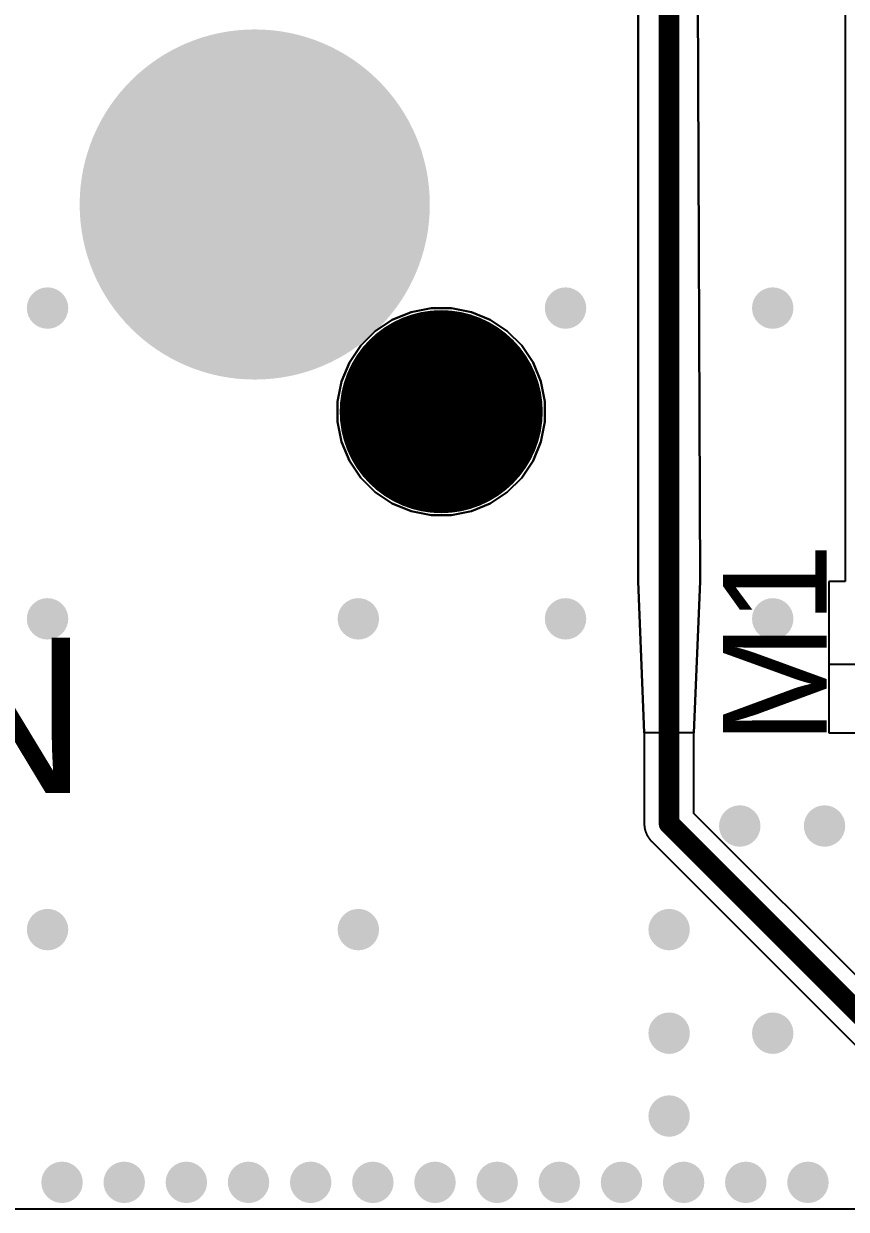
# Model space of a CAD drawing. Header units: millimetres. Extents: x -0.01 to 2.64, y -2.47 to 1.86.
# Drawn here: x 0.238 to 0.636, y 0.615 to 1.187 of the extents above; entities that cross this region are included whole.
import ezdxf

# ---------------------------------------------------------------- set-up
doc = ezdxf.new("R2010")
doc.units = ezdxf.units.MM
doc.header["$MEASUREMENT"] = 0
for name, color, linetype in [('BottomLayer', 5, 'Continuous'), ('BottomSolder', 6, 'Continuous'), ('MidLayer1', 16, 'Continuous'), ('MidLayer2', 76, 'Continuous'), ('PadHoleLayer', 156, 'Continuous'), ('TopLayer', 1, 'Continuous'), ('TopOverlay', 2, 'Continuous'), ('TopSolder', 216, 'Continuous'), ('ViaHoleLayer', 16, 'Continuous')]:
    doc.layers.add(name, color=color, linetype=linetype)
doc.styles.add('Arial', font='', dxfattribs={"height": 0.2})
doc.styles.get('Arial').set_extended_font_data('Arial')

# ---------------------------------------------------------------- blocks, each defined once
blk = doc.blocks.new('H_________F___17')
at = {"layer": 'BottomLayer'}
h = blk.add_hatch(color=5, dxfattribs=at)
edge = h.paths.add_edge_path()
edge.add_arc((-0.5, 0.5), 0.0725, 0, 360)
at = {"layer": 'BottomSolder'}
h = blk.add_hatch(color=6, dxfattribs=at)
edge = h.paths.add_edge_path()
edge.add_arc((-0.5, 0.5), 0.0845, 0, 360)
at = {"layer": 'MidLayer1'}
h = blk.add_hatch(color=16, dxfattribs=at)
edge = h.paths.add_edge_path()
edge.add_arc((-0.5, 0.5), 0.0725, 0, 360)
at = {"layer": 'MidLayer2'}
h = blk.add_hatch(color=76, dxfattribs=at)
edge = h.paths.add_edge_path()
edge.add_arc((-0.5, 0.5), 0.0725, 0, 360)
at = {"layer": 'PadHoleLayer'}
h = blk.add_hatch(color=156, dxfattribs=at)
edge = h.paths.add_edge_path()
edge.add_arc((-0.5, 0.5), 0.0625, 0, 360)
at = {"layer": 'TopLayer'}
h = blk.add_hatch(color=1, dxfattribs=at)
edge = h.paths.add_edge_path()
edge.add_arc((-0.5, 0.5), 0.0725, 0, 360)
at = {"layer": 'TopSolder'}
h = blk.add_hatch(color=216, dxfattribs=at)
edge = h.paths.add_edge_path()
edge.add_arc((-0.5, 0.5), 0.0845, 0, 360)
at = {"layer": 'TopLayer'}
for p, q in [((-0.43368, 0.44431), (-0.42458, 0.44808)), ((-0.42458, 0.44808), (-0.41492, 0.45)), ((-0.41492, 0.45), (-0.41, 0.45)), ((-0.41, 0.45), (-0.40508, 0.45)), ((-0.40508, 0.45), (-0.39542, 0.44808)), ((-0.39542, 0.44808), (-0.38632, 0.44431)), ((-0.44187, 0.43884), (-0.43368, 0.44431)), ((-0.38632, 0.44431), (-0.37813, 0.43884)), ((-0.44884, 0.43187), (-0.44187, 0.43884)), ((-0.37813, 0.43884), (-0.37116, 0.43187)), ((-0.45431, 0.42368), (-0.44884, 0.43187)), ((-0.37116, 0.43187), (-0.36569, 0.42368)), ((-0.45808, 0.41458), (-0.45431, 0.42368)), ((-0.36569, 0.42368), (-0.36192, 0.41458)), ((-0.46, 0.40492), (-0.45808, 0.41458)), ((-0.36192, 0.41458), (-0.36, 0.40492)), ((-0.46, 0.4), (-0.46, 0.40492)), ((-0.36, 0.40492), (-0.36, 0.4)), ((-0.46, 0.4), (-0.46, 0.4)), ((-0.46, 0.39508), (-0.46, 0.4)), ((-0.45808, 0.38542), (-0.46, 0.39508)), ((-0.36, 0.39508), (-0.36192, 0.38542)), ((-0.36, 0.4), (-0.36, 0.39508)), ((-0.45431, 0.37632), (-0.45808, 0.38542)), ((-0.36192, 0.38542), (-0.36569, 0.37632)), ((-0.44884, 0.36813), (-0.45431, 0.37632)), ((-0.36569, 0.37632), (-0.37116, 0.36813)), ((-0.44187, 0.36116), (-0.44884, 0.36813)), ((-0.37116, 0.36813), (-0.37813, 0.36116)), ((-0.43368, 0.35569), (-0.44187, 0.36116)), ((-0.37813, 0.36116), (-0.38632, 0.35569)), ((-0.42458, 0.35192), (-0.43368, 0.35569)), ((-0.38632, 0.35569), (-0.39542, 0.35192)), ((-0.41492, 0.35), (-0.42458, 0.35192)), ((-0.41, 0.35), (-0.41492, 0.35)), ((-0.40508, 0.35), (-0.41, 0.35)), ((-0.39542, 0.35192), (-0.40508, 0.35))]:
    blk.add_line(p, q, dxfattribs=at)
for points, const_width in [([(-0.4, 0.4, 1), (-0.42, 0.4, 1)], 0.02), ([(-0.425, 0.4, 1), (-0.415, 0.4, 1)], 0.01), ([(-0.405, 0.4, 1), (-0.395, 0.4, 1)], 0.01)]:
    blk.add_lwpolyline(points, format="xyb", close=True, dxfattribs=dict(at, const_width=const_width))
at = {"layer": 'TopSolder'}
for points, const_width in [([(-0.4, 0.4, 1), (-0.42, 0.4, 1)], 0.078), ([(-0.4395, 0.4, 1), (-0.4005, 0.4, 1)], 0.039), ([(-0.4195, 0.4, 1), (-0.3805, 0.4, 1)], 0.039)]:
    blk.add_lwpolyline(points, format="xyb", close=True, dxfattribs=dict(at, const_width=const_width))

msp = doc.modelspace()

# ---------------------------------------------------------------- hatches: boundary and pattern name
at = {"layer": 'BottomLayer'}
h = msp.add_hatch(color=5, dxfattribs=at)
edge = h.paths.add_edge_path()
edge.add_arc((0.25, 1.05), 0.01, 0, 360)
h = msp.add_hatch(color=5, dxfattribs=at)
edge = h.paths.add_edge_path()
edge.add_arc((0.5, 1.05), 0.01, 0, 360)
h = msp.add_hatch(color=5, dxfattribs=at)
edge = h.paths.add_edge_path()
edge.add_arc((0.6, 1.05), 0.01, 0, 360)
h = msp.add_hatch(color=5, dxfattribs=at)
edge = h.paths.add_edge_path()
edge.add_arc((0.25, 0.9), 0.01, 0, 360)
h = msp.add_hatch(color=5, dxfattribs=at)
edge = h.paths.add_edge_path()
edge.add_arc((0.4, 0.9), 0.01, 0, 360)
h = msp.add_hatch(color=5, dxfattribs=at)
edge = h.paths.add_edge_path()
edge.add_arc((0.5, 0.9), 0.01, 0, 360)
h = msp.add_hatch(color=5, dxfattribs=at)
edge = h.paths.add_edge_path()
edge.add_arc((0.6, 0.9), 0.01, 0, 360)
h = msp.add_hatch(color=5, dxfattribs=at)
edge = h.paths.add_edge_path()
edge.add_arc((0.58409, 0.8), 0.01, 0, 360)
h = msp.add_hatch(color=5, dxfattribs=at)
edge = h.paths.add_edge_path()
edge.add_arc((0.625, 0.8), 0.01, 0, 360)
h = msp.add_hatch(color=5, dxfattribs=at)
edge = h.paths.add_edge_path()
edge.add_arc((0.25, 0.75), 0.01, 0, 360)
h = msp.add_hatch(color=5, dxfattribs=at)
edge = h.paths.add_edge_path()
edge.add_arc((0.4, 0.75), 0.01, 0, 360)
h = msp.add_hatch(color=5, dxfattribs=at)
edge = h.paths.add_edge_path()
edge.add_arc((0.55, 0.75), 0.01, 0, 360)
h = msp.add_hatch(color=5, dxfattribs=at)
edge = h.paths.add_edge_path()
edge.add_arc((0.55, 0.7), 0.01, 0, 360)
h = msp.add_hatch(color=5, dxfattribs=at)
edge = h.paths.add_edge_path()
edge.add_arc((0.6, 0.7), 0.01, 0, 360)
h = msp.add_hatch(color=5, dxfattribs=at)
edge = h.paths.add_edge_path()
edge.add_arc((0.55, 0.66), 0.01, 0, 360)
h = msp.add_hatch(color=5, dxfattribs=at)
edge = h.paths.add_edge_path()
edge.add_arc((0.257, 0.628), 0.01, 0, 360)
h = msp.add_hatch(color=5, dxfattribs=at)
edge = h.paths.add_edge_path()
edge.add_arc((0.287, 0.628), 0.01, 0, 360)
h = msp.add_hatch(color=5, dxfattribs=at)
edge = h.paths.add_edge_path()
edge.add_arc((0.317, 0.628), 0.01, 0, 360)
h = msp.add_hatch(color=5, dxfattribs=at)
edge = h.paths.add_edge_path()
edge.add_arc((0.347, 0.628), 0.01, 0, 360)
h = msp.add_hatch(color=5, dxfattribs=at)
edge = h.paths.add_edge_path()
edge.add_arc((0.377, 0.628), 0.01, 0, 360)
h = msp.add_hatch(color=5, dxfattribs=at)
edge = h.paths.add_edge_path()
edge.add_arc((0.407, 0.628), 0.01, 0, 360)
h = msp.add_hatch(color=5, dxfattribs=at)
edge = h.paths.add_edge_path()
edge.add_arc((0.437, 0.628), 0.01, 0, 360)
h = msp.add_hatch(color=5, dxfattribs=at)
edge = h.paths.add_edge_path()
edge.add_arc((0.467, 0.628), 0.01, 0, 360)
h = msp.add_hatch(color=5, dxfattribs=at)
edge = h.paths.add_edge_path()
edge.add_arc((0.497, 0.628), 0.01, 0, 360)
h = msp.add_hatch(color=5, dxfattribs=at)
edge = h.paths.add_edge_path()
edge.add_arc((0.527, 0.628), 0.01, 0, 360)
h = msp.add_hatch(color=5, dxfattribs=at)
edge = h.paths.add_edge_path()
edge.add_arc((0.557, 0.628), 0.01, 0, 360)
h = msp.add_hatch(color=5, dxfattribs=at)
edge = h.paths.add_edge_path()
edge.add_arc((0.587, 0.628), 0.01, 0, 360)
h = msp.add_hatch(color=5, dxfattribs=at)
edge = h.paths.add_edge_path()
edge.add_arc((0.617, 0.628), 0.01, 0, 360)
at = {"layer": 'MidLayer1'}
h = msp.add_hatch(color=16, dxfattribs=at)
edge = h.paths.add_edge_path()
edge.add_arc((0.25, 1.05), 0.01, 0, 360)
h = msp.add_hatch(color=16, dxfattribs=at)
edge = h.paths.add_edge_path()
edge.add_arc((0.5, 1.05), 0.01, 0, 360)
h = msp.add_hatch(color=16, dxfattribs=at)
edge = h.paths.add_edge_path()
edge.add_arc((0.6, 1.05), 0.01, 0, 360)
h = msp.add_hatch(color=16, dxfattribs=at)
edge = h.paths.add_edge_path()
edge.add_arc((0.25, 0.9), 0.01, 0, 360)
h = msp.add_hatch(color=16, dxfattribs=at)
edge = h.paths.add_edge_path()
edge.add_arc((0.4, 0.9), 0.01, 0, 360)
h = msp.add_hatch(color=16, dxfattribs=at)
edge = h.paths.add_edge_path()
edge.add_arc((0.5, 0.9), 0.01, 0, 360)
h = msp.add_hatch(color=16, dxfattribs=at)
edge = h.paths.add_edge_path()
edge.add_arc((0.6, 0.9), 0.01, 0, 360)
h = msp.add_hatch(color=16, dxfattribs=at)
edge = h.paths.add_edge_path()
edge.add_arc((0.58409, 0.8), 0.01, 0, 360)
h = msp.add_hatch(color=16, dxfattribs=at)
edge = h.paths.add_edge_path()
edge.add_arc((0.625, 0.8), 0.01, 0, 360)
h = msp.add_hatch(color=16, dxfattribs=at)
edge = h.paths.add_edge_path()
edge.add_arc((0.25, 0.75), 0.01, 0, 360)
h = msp.add_hatch(color=16, dxfattribs=at)
edge = h.paths.add_edge_path()
edge.add_arc((0.4, 0.75), 0.01, 0, 360)
h = msp.add_hatch(color=16, dxfattribs=at)
edge = h.paths.add_edge_path()
edge.add_arc((0.55, 0.75), 0.01, 0, 360)
h = msp.add_hatch(color=16, dxfattribs=at)
edge = h.paths.add_edge_path()
edge.add_arc((0.55, 0.7), 0.01, 0, 360)
h = msp.add_hatch(color=16, dxfattribs=at)
edge = h.paths.add_edge_path()
edge.add_arc((0.6, 0.7), 0.01, 0, 360)
h = msp.add_hatch(color=16, dxfattribs=at)
edge = h.paths.add_edge_path()
edge.add_arc((0.55, 0.66), 0.01, 0, 360)
h = msp.add_hatch(color=16, dxfattribs=at)
edge = h.paths.add_edge_path()
edge.add_arc((0.257, 0.628), 0.01, 0, 360)
h = msp.add_hatch(color=16, dxfattribs=at)
edge = h.paths.add_edge_path()
edge.add_arc((0.287, 0.628), 0.01, 0, 360)
h = msp.add_hatch(color=16, dxfattribs=at)
edge = h.paths.add_edge_path()
edge.add_arc((0.317, 0.628), 0.01, 0, 360)
h = msp.add_hatch(color=16, dxfattribs=at)
edge = h.paths.add_edge_path()
edge.add_arc((0.347, 0.628), 0.01, 0, 360)
h = msp.add_hatch(color=16, dxfattribs=at)
edge = h.paths.add_edge_path()
edge.add_arc((0.377, 0.628), 0.01, 0, 360)
h = msp.add_hatch(color=16, dxfattribs=at)
edge = h.paths.add_edge_path()
edge.add_arc((0.407, 0.628), 0.01, 0, 360)
h = msp.add_hatch(color=16, dxfattribs=at)
edge = h.paths.add_edge_path()
edge.add_arc((0.437, 0.628), 0.01, 0, 360)
h = msp.add_hatch(color=16, dxfattribs=at)
edge = h.paths.add_edge_path()
edge.add_arc((0.467, 0.628), 0.01, 0, 360)
h = msp.add_hatch(color=16, dxfattribs=at)
edge = h.paths.add_edge_path()
edge.add_arc((0.497, 0.628), 0.01, 0, 360)
h = msp.add_hatch(color=16, dxfattribs=at)
edge = h.paths.add_edge_path()
edge.add_arc((0.527, 0.628), 0.01, 0, 360)
h = msp.add_hatch(color=16, dxfattribs=at)
edge = h.paths.add_edge_path()
edge.add_arc((0.557, 0.628), 0.01, 0, 360)
h = msp.add_hatch(color=16, dxfattribs=at)
edge = h.paths.add_edge_path()
edge.add_arc((0.587, 0.628), 0.01, 0, 360)
h = msp.add_hatch(color=16, dxfattribs=at)
edge = h.paths.add_edge_path()
edge.add_arc((0.617, 0.628), 0.01, 0, 360)
at = {"layer": 'MidLayer2'}
h = msp.add_hatch(color=76, dxfattribs=at)
edge = h.paths.add_edge_path()
edge.add_arc((0.25, 1.05), 0.01, 0, 360)
h = msp.add_hatch(color=76, dxfattribs=at)
edge = h.paths.add_edge_path()
edge.add_arc((0.5, 1.05), 0.01, 0, 360)
h = msp.add_hatch(color=76, dxfattribs=at)
edge = h.paths.add_edge_path()
edge.add_arc((0.6, 1.05), 0.01, 0, 360)
h = msp.add_hatch(color=76, dxfattribs=at)
edge = h.paths.add_edge_path()
edge.add_arc((0.25, 0.9), 0.01, 0, 360)
h = msp.add_hatch(color=76, dxfattribs=at)
edge = h.paths.add_edge_path()
edge.add_arc((0.4, 0.9), 0.01, 0, 360)
h = msp.add_hatch(color=76, dxfattribs=at)
edge = h.paths.add_edge_path()
edge.add_arc((0.5, 0.9), 0.01, 0, 360)
h = msp.add_hatch(color=76, dxfattribs=at)
edge = h.paths.add_edge_path()
edge.add_arc((0.6, 0.9), 0.01, 0, 360)
h = msp.add_hatch(color=76, dxfattribs=at)
edge = h.paths.add_edge_path()
edge.add_arc((0.58409, 0.8), 0.01, 0, 360)
h = msp.add_hatch(color=76, dxfattribs=at)
edge = h.paths.add_edge_path()
edge.add_arc((0.625, 0.8), 0.01, 0, 360)
h = msp.add_hatch(color=76, dxfattribs=at)
edge = h.paths.add_edge_path()
edge.add_arc((0.25, 0.75), 0.01, 0, 360)
h = msp.add_hatch(color=76, dxfattribs=at)
edge = h.paths.add_edge_path()
edge.add_arc((0.4, 0.75), 0.01, 0, 360)
h = msp.add_hatch(color=76, dxfattribs=at)
edge = h.paths.add_edge_path()
edge.add_arc((0.55, 0.75), 0.01, 0, 360)
h = msp.add_hatch(color=76, dxfattribs=at)
edge = h.paths.add_edge_path()
edge.add_arc((0.55, 0.7), 0.01, 0, 360)
h = msp.add_hatch(color=76, dxfattribs=at)
edge = h.paths.add_edge_path()
edge.add_arc((0.6, 0.7), 0.01, 0, 360)
h = msp.add_hatch(color=76, dxfattribs=at)
edge = h.paths.add_edge_path()
edge.add_arc((0.55, 0.66), 0.01, 0, 360)
h = msp.add_hatch(color=76, dxfattribs=at)
edge = h.paths.add_edge_path()
edge.add_arc((0.257, 0.628), 0.01, 0, 360)
h = msp.add_hatch(color=76, dxfattribs=at)
edge = h.paths.add_edge_path()
edge.add_arc((0.287, 0.628), 0.01, 0, 360)
h = msp.add_hatch(color=76, dxfattribs=at)
edge = h.paths.add_edge_path()
edge.add_arc((0.317, 0.628), 0.01, 0, 360)
h = msp.add_hatch(color=76, dxfattribs=at)
edge = h.paths.add_edge_path()
edge.add_arc((0.347, 0.628), 0.01, 0, 360)
h = msp.add_hatch(color=76, dxfattribs=at)
edge = h.paths.add_edge_path()
edge.add_arc((0.377, 0.628), 0.01, 0, 360)
h = msp.add_hatch(color=76, dxfattribs=at)
edge = h.paths.add_edge_path()
edge.add_arc((0.407, 0.628), 0.01, 0, 360)
h = msp.add_hatch(color=76, dxfattribs=at)
edge = h.paths.add_edge_path()
edge.add_arc((0.437, 0.628), 0.01, 0, 360)
h = msp.add_hatch(color=76, dxfattribs=at)
edge = h.paths.add_edge_path()
edge.add_arc((0.467, 0.628), 0.01, 0, 360)
h = msp.add_hatch(color=76, dxfattribs=at)
edge = h.paths.add_edge_path()
edge.add_arc((0.497, 0.628), 0.01, 0, 360)
h = msp.add_hatch(color=76, dxfattribs=at)
edge = h.paths.add_edge_path()
edge.add_arc((0.527, 0.628), 0.01, 0, 360)
h = msp.add_hatch(color=76, dxfattribs=at)
edge = h.paths.add_edge_path()
edge.add_arc((0.557, 0.628), 0.01, 0, 360)
h = msp.add_hatch(color=76, dxfattribs=at)
edge = h.paths.add_edge_path()
edge.add_arc((0.587, 0.628), 0.01, 0, 360)
h = msp.add_hatch(color=76, dxfattribs=at)
edge = h.paths.add_edge_path()
edge.add_arc((0.617, 0.628), 0.01, 0, 360)
at = {"layer": 'TopLayer'}
h = msp.add_hatch(color=1, dxfattribs=at)
edge = h.paths.add_edge_path()
edge.add_arc((0.25, 1.05), 0.01, 0, 360)
h = msp.add_hatch(color=1, dxfattribs=at)
edge = h.paths.add_edge_path()
edge.add_arc((0.5, 1.05), 0.01, 0, 360)
h = msp.add_hatch(color=1, dxfattribs=at)
edge = h.paths.add_edge_path()
edge.add_arc((0.6, 1.05), 0.01, 0, 360)
h = msp.add_hatch(color=1, dxfattribs=at)
edge = h.paths.add_edge_path()
edge.add_arc((0.25, 0.9), 0.01, 0, 360)
h = msp.add_hatch(color=1, dxfattribs=at)
edge = h.paths.add_edge_path()
edge.add_arc((0.4, 0.9), 0.01, 0, 360)
h = msp.add_hatch(color=1, dxfattribs=at)
edge = h.paths.add_edge_path()
edge.add_arc((0.5, 0.9), 0.01, 0, 360)
h = msp.add_hatch(color=1, dxfattribs=at)
edge = h.paths.add_edge_path()
edge.add_arc((0.6, 0.9), 0.01, 0, 360)
h = msp.add_hatch(color=1, dxfattribs=at)
edge = h.paths.add_edge_path()
edge.add_arc((0.58409, 0.8), 0.01, 0, 360)
h = msp.add_hatch(color=1, dxfattribs=at)
edge = h.paths.add_edge_path()
edge.add_arc((0.625, 0.8), 0.01, 0, 360)
h = msp.add_hatch(color=1, dxfattribs=at)
edge = h.paths.add_edge_path()
edge.add_arc((0.25, 0.75), 0.01, 0, 360)
h = msp.add_hatch(color=1, dxfattribs=at)
edge = h.paths.add_edge_path()
edge.add_arc((0.4, 0.75), 0.01, 0, 360)
h = msp.add_hatch(color=1, dxfattribs=at)
edge = h.paths.add_edge_path()
edge.add_arc((0.55, 0.75), 0.01, 0, 360)
h = msp.add_hatch(color=1, dxfattribs=at)
edge = h.paths.add_edge_path()
edge.add_arc((0.55, 0.7), 0.01, 0, 360)
h = msp.add_hatch(color=1, dxfattribs=at)
edge = h.paths.add_edge_path()
edge.add_arc((0.6, 0.7), 0.01, 0, 360)
h = msp.add_hatch(color=1, dxfattribs=at)
edge = h.paths.add_edge_path()
edge.add_arc((0.55, 0.66), 0.01, 0, 360)
h = msp.add_hatch(color=1, dxfattribs=at)
edge = h.paths.add_edge_path()
edge.add_arc((0.257, 0.628), 0.01, 0, 360)
h = msp.add_hatch(color=1, dxfattribs=at)
edge = h.paths.add_edge_path()
edge.add_arc((0.287, 0.628), 0.01, 0, 360)
h = msp.add_hatch(color=1, dxfattribs=at)
edge = h.paths.add_edge_path()
edge.add_arc((0.317, 0.628), 0.01, 0, 360)
h = msp.add_hatch(color=1, dxfattribs=at)
edge = h.paths.add_edge_path()
edge.add_arc((0.347, 0.628), 0.01, 0, 360)
h = msp.add_hatch(color=1, dxfattribs=at)
edge = h.paths.add_edge_path()
edge.add_arc((0.377, 0.628), 0.01, 0, 360)
h = msp.add_hatch(color=1, dxfattribs=at)
edge = h.paths.add_edge_path()
edge.add_arc((0.407, 0.628), 0.01, 0, 360)
h = msp.add_hatch(color=1, dxfattribs=at)
edge = h.paths.add_edge_path()
edge.add_arc((0.437, 0.628), 0.01, 0, 360)
h = msp.add_hatch(color=1, dxfattribs=at)
edge = h.paths.add_edge_path()
edge.add_arc((0.467, 0.628), 0.01, 0, 360)
h = msp.add_hatch(color=1, dxfattribs=at)
edge = h.paths.add_edge_path()
edge.add_arc((0.497, 0.628), 0.01, 0, 360)
h = msp.add_hatch(color=1, dxfattribs=at)
edge = h.paths.add_edge_path()
edge.add_arc((0.527, 0.628), 0.01, 0, 360)
h = msp.add_hatch(color=1, dxfattribs=at)
edge = h.paths.add_edge_path()
edge.add_arc((0.557, 0.628), 0.01, 0, 360)
h = msp.add_hatch(color=1, dxfattribs=at)
edge = h.paths.add_edge_path()
edge.add_arc((0.587, 0.628), 0.01, 0, 360)
h = msp.add_hatch(color=1, dxfattribs=at)
edge = h.paths.add_edge_path()
edge.add_arc((0.617, 0.628), 0.01, 0, 360)
at = {"layer": 'ViaHoleLayer'}
h = msp.add_hatch(color=16, dxfattribs=at)
edge = h.paths.add_edge_path()
edge.add_arc((0.25, 1.05), 0.005, 0, 360)
h = msp.add_hatch(color=16, dxfattribs=at)
edge = h.paths.add_edge_path()
edge.add_arc((0.5, 1.05), 0.005, 0, 360)
h = msp.add_hatch(color=16, dxfattribs=at)
edge = h.paths.add_edge_path()
edge.add_arc((0.6, 1.05), 0.005, 0, 360)
h = msp.add_hatch(color=16, dxfattribs=at)
edge = h.paths.add_edge_path()
edge.add_arc((0.25, 0.9), 0.005, 0, 360)
h = msp.add_hatch(color=16, dxfattribs=at)
edge = h.paths.add_edge_path()
edge.add_arc((0.4, 0.9), 0.005, 0, 360)
h = msp.add_hatch(color=16, dxfattribs=at)
edge = h.paths.add_edge_path()
edge.add_arc((0.5, 0.9), 0.005, 0, 360)
h = msp.add_hatch(color=16, dxfattribs=at)
edge = h.paths.add_edge_path()
edge.add_arc((0.6, 0.9), 0.005, 0, 360)
h = msp.add_hatch(color=16, dxfattribs=at)
edge = h.paths.add_edge_path()
edge.add_arc((0.58409, 0.8), 0.005, 0, 360)
h = msp.add_hatch(color=16, dxfattribs=at)
edge = h.paths.add_edge_path()
edge.add_arc((0.625, 0.8), 0.005, 0, 360)
h = msp.add_hatch(color=16, dxfattribs=at)
edge = h.paths.add_edge_path()
edge.add_arc((0.25, 0.75), 0.005, 0, 360)
h = msp.add_hatch(color=16, dxfattribs=at)
edge = h.paths.add_edge_path()
edge.add_arc((0.4, 0.75), 0.005, 0, 360)
h = msp.add_hatch(color=16, dxfattribs=at)
edge = h.paths.add_edge_path()
edge.add_arc((0.55, 0.75), 0.005, 0, 360)
h = msp.add_hatch(color=16, dxfattribs=at)
edge = h.paths.add_edge_path()
edge.add_arc((0.55, 0.7), 0.005, 0, 360)
h = msp.add_hatch(color=16, dxfattribs=at)
edge = h.paths.add_edge_path()
edge.add_arc((0.6, 0.7), 0.005, 0, 360)
h = msp.add_hatch(color=16, dxfattribs=at)
edge = h.paths.add_edge_path()
edge.add_arc((0.55, 0.66), 0.005, 0, 360)
h = msp.add_hatch(color=16, dxfattribs=at)
edge = h.paths.add_edge_path()
edge.add_arc((0.257, 0.628), 0.005, 0, 360)
h = msp.add_hatch(color=16, dxfattribs=at)
edge = h.paths.add_edge_path()
edge.add_arc((0.287, 0.628), 0.005, 0, 360)
h = msp.add_hatch(color=16, dxfattribs=at)
edge = h.paths.add_edge_path()
edge.add_arc((0.317, 0.628), 0.005, 0, 360)
h = msp.add_hatch(color=16, dxfattribs=at)
edge = h.paths.add_edge_path()
edge.add_arc((0.347, 0.628), 0.005, 0, 360)
h = msp.add_hatch(color=16, dxfattribs=at)
edge = h.paths.add_edge_path()
edge.add_arc((0.377, 0.628), 0.005, 0, 360)
h = msp.add_hatch(color=16, dxfattribs=at)
edge = h.paths.add_edge_path()
edge.add_arc((0.407, 0.628), 0.005, 0, 360)
h = msp.add_hatch(color=16, dxfattribs=at)
edge = h.paths.add_edge_path()
edge.add_arc((0.437, 0.628), 0.005, 0, 360)
h = msp.add_hatch(color=16, dxfattribs=at)
edge = h.paths.add_edge_path()
edge.add_arc((0.467, 0.628), 0.005, 0, 360)
h = msp.add_hatch(color=16, dxfattribs=at)
edge = h.paths.add_edge_path()
edge.add_arc((0.497, 0.628), 0.005, 0, 360)
h = msp.add_hatch(color=16, dxfattribs=at)
edge = h.paths.add_edge_path()
edge.add_arc((0.527, 0.628), 0.005, 0, 360)
h = msp.add_hatch(color=16, dxfattribs=at)
edge = h.paths.add_edge_path()
edge.add_arc((0.557, 0.628), 0.005, 0, 360)
h = msp.add_hatch(color=16, dxfattribs=at)
edge = h.paths.add_edge_path()
edge.add_arc((0.587, 0.628), 0.005, 0, 360)
h = msp.add_hatch(color=16, dxfattribs=at)
edge = h.paths.add_edge_path()
edge.add_arc((0.617, 0.628), 0.005, 0, 360)

# ---------------------------------------------------------------- linework, layer by layer
at = {"layer": 'TopLayer'}
for p, q in [((0.535, 0.918), (0.535, 1.618)), ((0.535, 1.618), (0.535, 0.918)), ((0.562, 1.618), (0.565, 0.918)), ((0.635, 1.615), (0.635, 0.918)), ((0.565, 0.918), (0.56202, 1.61339)), ((0.42542, 1.04808), (0.41632, 1.04431)), ((0.43508, 1.05), (0.42542, 1.04808)), ((0.44492, 1.05), (0.43508, 1.05)), ((0.45458, 1.04808), (0.44492, 1.05)), ((0.46368, 1.04431), (0.45458, 1.04808)), ((0.41632, 1.04431), (0.40813, 1.03884)), ((0.47187, 1.03884), (0.46368, 1.04431)), ((0.40813, 1.03884), (0.40116, 1.03187)), ((0.47884, 1.03187), (0.47187, 1.03884)), ((0.40116, 1.03187), (0.39569, 1.02368)), ((0.48431, 1.02368), (0.47884, 1.03187)), ((0.39569, 1.02368), (0.39192, 1.01458)), ((0.48808, 1.01458), (0.48431, 1.02368)), ((0.39192, 1.01458), (0.39, 1.00492)), ((0.49, 1.00492), (0.48808, 1.01458)), ((0.39, 1.00492), (0.39, 0.99508)), ((0.49, 0.99508), (0.49, 1.00492)), ((0.39, 0.99508), (0.39192, 0.98542)), ((0.48808, 0.98542), (0.49, 0.99508)), ((0.39192, 0.98542), (0.39569, 0.97632)), ((0.48431, 0.97632), (0.48808, 0.98542)), ((0.39569, 0.97632), (0.40116, 0.96813)), ((0.47884, 0.96813), (0.48431, 0.97632)), ((0.40116, 0.96813), (0.40813, 0.96116)), ((0.47187, 0.96116), (0.47884, 0.96813)), ((0.40813, 0.96116), (0.41632, 0.95569)), ((0.41632, 0.95569), (0.42542, 0.95192)), ((0.45458, 0.95192), (0.46368, 0.95569)), ((0.46368, 0.95569), (0.47187, 0.96116)), ((0.42542, 0.95192), (0.43508, 0.95)), ((0.43508, 0.95), (0.44492, 0.95)), ((0.44492, 0.95), (0.45458, 0.95192)), ((0.538, 0.845), (0.535, 0.918)), ((0.535, 0.918), (0.538, 0.845)), ((0.565, 0.918), (0.562, 0.845)), ((0.562, 0.845), (0.565, 0.918)), ((0.635, 0.918), (0.627, 0.918)), ((0.627, 0.918), (0.627, 0.878)), ((0.673, 0.878), (0.627, 0.878)), ((0.627, 0.878), (0.627, 0.845)), ((0.627, 0.878), (0.627, 0.845)), ((0.562, 0.845), (0.538, 0.845)), ((0.538, 0.845), (0.538, 0.80111)), ((0.562, 0.80606), (0.562, 0.845)), ((0.627, 0.845), (0.673, 0.845)), ((0.627, 0.845), (0.638, 0.845)), ((0.70456, 0.6635), (0.562, 0.80606)), ((0.538, 0.80111), (0.538, 0.80109)), ((0.538, 0.80109), (0.538, 0.80099)), ((0.538, 0.80099), (0.538, 0.8009)), ((0.538, 0.8009), (0.538, 0.8008)), ((0.538, 0.8008), (0.53801, 0.8007)), ((0.53801, 0.8007), (0.53801, 0.8006)), ((0.53801, 0.8006), (0.53801, 0.80051)), ((0.53801, 0.80051), (0.53802, 0.80041)), ((0.53802, 0.80041), (0.53803, 0.80031)), ((0.53803, 0.80031), (0.53803, 0.80022)), ((0.53803, 0.80022), (0.53804, 0.80012)), ((0.53804, 0.80012), (0.53805, 0.80002)), ((0.53805, 0.80002), (0.53806, 0.79993)), ((0.53806, 0.79993), (0.53807, 0.79983)), ((0.53807, 0.79983), (0.53808, 0.79973)), ((0.53808, 0.79973), (0.53809, 0.79964)), ((0.53809, 0.79964), (0.5381, 0.79954)), ((0.5381, 0.79954), (0.53811, 0.79944)), ((0.53811, 0.79944), (0.53813, 0.79935)), ((0.53813, 0.79935), (0.53814, 0.79925)), ((0.53814, 0.79925), (0.53816, 0.79916)), ((0.53816, 0.79916), (0.53817, 0.79906)), ((0.53817, 0.79906), (0.53819, 0.79896)), ((0.53819, 0.79896), (0.53821, 0.79887)), ((0.53821, 0.79887), (0.53823, 0.79877)), ((0.53823, 0.79877), (0.53824, 0.79868)), ((0.53824, 0.79868), (0.53826, 0.79858)), ((0.53826, 0.79858), (0.53829, 0.79849)), ((0.53829, 0.79849), (0.53831, 0.79839)), ((0.53831, 0.79839), (0.53833, 0.7983)), ((0.53833, 0.7983), (0.53835, 0.7982)), ((0.53835, 0.7982), (0.53838, 0.79811)), ((0.53838, 0.79811), (0.5384, 0.79802)), ((0.5384, 0.79802), (0.53843, 0.79792)), ((0.53843, 0.79792), (0.53845, 0.79783)), ((0.53845, 0.79783), (0.53848, 0.79774)), ((0.53848, 0.79774), (0.53851, 0.79764)), ((0.53851, 0.79764), (0.53853, 0.79755)), ((0.53853, 0.79755), (0.53856, 0.79746)), ((0.53856, 0.79746), (0.53859, 0.79736)), ((0.53859, 0.79736), (0.53862, 0.79727)), ((0.53862, 0.79727), (0.53866, 0.79718)), ((0.53866, 0.79718), (0.53869, 0.79709)), ((0.53869, 0.79709), (0.53872, 0.797)), ((0.53872, 0.797), (0.53875, 0.79691)), ((0.53875, 0.79691), (0.53879, 0.79681)), ((0.53879, 0.79681), (0.53882, 0.79672)), ((0.53882, 0.79672), (0.53886, 0.79663)), ((0.53886, 0.79663), (0.53889, 0.79654)), ((0.53889, 0.79654), (0.53893, 0.79645)), ((0.53893, 0.79645), (0.53897, 0.79636)), ((0.53897, 0.79636), (0.53901, 0.79627)), ((0.53901, 0.79627), (0.53905, 0.79619)), ((0.53905, 0.79619), (0.53909, 0.7961)), ((0.53909, 0.7961), (0.53913, 0.79601)), ((0.53913, 0.79601), (0.53917, 0.79592)), ((0.53917, 0.79592), (0.53921, 0.79583)), ((0.53921, 0.79583), (0.53926, 0.79575)), ((0.53926, 0.79575), (0.5393, 0.79566)), ((0.5393, 0.79566), (0.53934, 0.79557)), ((0.53934, 0.79557), (0.53939, 0.79549)), ((0.53939, 0.79549), (0.53943, 0.7954)), ((0.53943, 0.7954), (0.53948, 0.79532)), ((0.53948, 0.79532), (0.53953, 0.79523)), ((0.53953, 0.79523), (0.53958, 0.79515)), ((0.53958, 0.79515), (0.53962, 0.79506)), ((0.53962, 0.79506), (0.53967, 0.79498)), ((0.53967, 0.79498), (0.53972, 0.7949)), ((0.53972, 0.7949), (0.53977, 0.79481)), ((0.53977, 0.79481), (0.53982, 0.79473)), ((0.53982, 0.79473), (0.53988, 0.79465)), ((0.53988, 0.79465), (0.53993, 0.79457)), ((0.53993, 0.79457), (0.53998, 0.79448)), ((0.53998, 0.79448), (0.54004, 0.7944)), ((0.54004, 0.7944), (0.54009, 0.79432)), ((0.54009, 0.79432), (0.54015, 0.79424)), ((0.54015, 0.79424), (0.5402, 0.79416)), ((0.5402, 0.79416), (0.54026, 0.79408)), ((0.54026, 0.79408), (0.54031, 0.79401)), ((0.54031, 0.79401), (0.54037, 0.79393)), ((0.54037, 0.79393), (0.54043, 0.79385)), ((0.54043, 0.79385), (0.54049, 0.79377)), ((0.54049, 0.79377), (0.54055, 0.7937)), ((0.54055, 0.7937), (0.54061, 0.79362)), ((0.54061, 0.79362), (0.54067, 0.79354)), ((0.54067, 0.79354), (0.54073, 0.79347)), ((0.54073, 0.79347), (0.54079, 0.79339)), ((0.54079, 0.79339), (0.54086, 0.79332)), ((0.54086, 0.79332), (0.54092, 0.79325)), ((0.54092, 0.79325), (0.54098, 0.79317)), ((0.54098, 0.79317), (0.54105, 0.7931)), ((0.54105, 0.7931), (0.54111, 0.79303)), ((0.54111, 0.79303), (0.54118, 0.79296)), ((0.54118, 0.79296), (0.54124, 0.79288)), ((0.54124, 0.79288), (0.54131, 0.79281)), ((0.54131, 0.79281), (0.54138, 0.79274)), ((0.54138, 0.79274), (0.54145, 0.79267)), ((0.54145, 0.79267), (0.54151, 0.79261)), ((0.54151, 0.79261), (0.69109, 0.64303)), ((0.677, 0.615), (0.0975, 0.615))]:
    msp.add_line(p, q, dxfattribs=at)
at = {"layer": 'TopLayer', "const_width": 0.01}
for points in [[(0.55, 0.862), (0.55, 1.735)], [(0.55, 0.80109), (0.55, 0.862)], [(0.55, 0.80109), (0.69959, 0.6515)]]:
    msp.add_lwpolyline(points, dxfattribs=at)
at = {"layer": 'TopLayer', "const_width": 0.005}
for points in [[(0.5475, 0.862, 1), (0.5525, 0.862, 1)], [(0.5475, 0.862, 1), (0.5525, 0.862, 1)], [(0.5475, 0.80109, 1), (0.5525, 0.80109, 1)], [(0.5475, 0.80109, 1), (0.5525, 0.80109, 1)]]:
    msp.add_lwpolyline(points, format="xyb", close=True, dxfattribs=at)

# ---------------------------------------------------------------- block references
msp.add_blockref('H_________F___17', (0.85, 0.6))

# ---------------------------------------------------------------- texts
at = {"layer": 'TopOverlay', "style": 'Arial'}
msp.add_text('M1', height=0.05, rotation=90, dxfattribs=at).set_placement((0.62605, 0.83946))
msp.add_text('RFIN', height=0.075, dxfattribs=at).set_placement((0.025, 0.81599))

doc.saveas('drawing.dxf')
